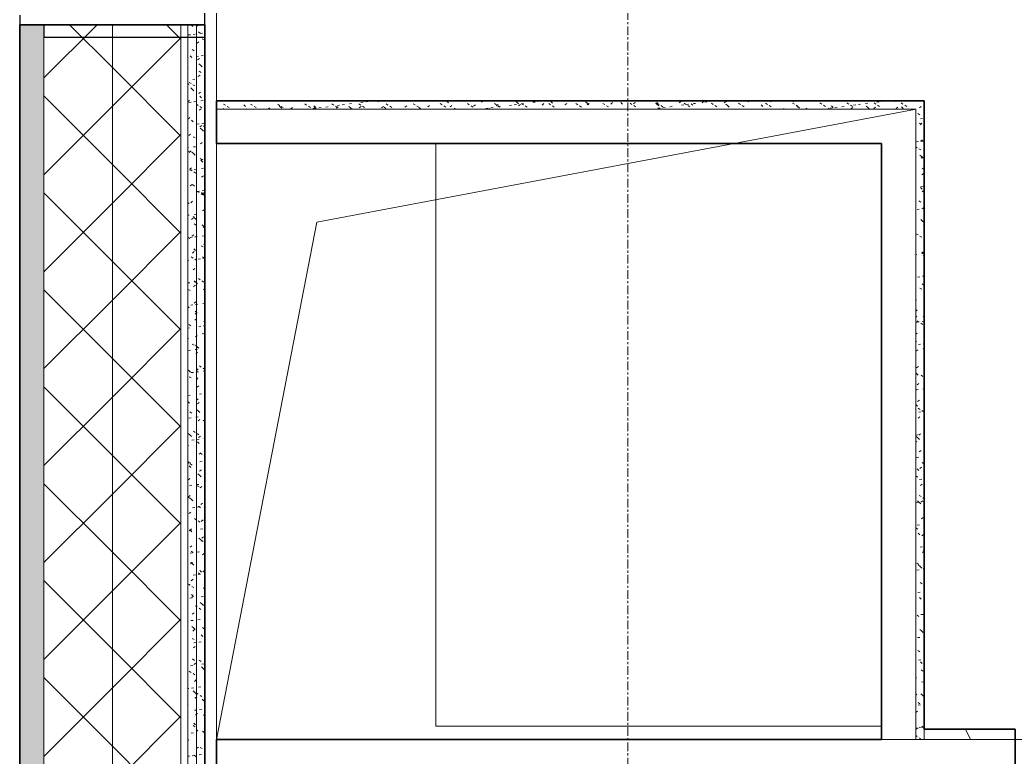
# Model space of a CAD drawing. Header units: millimetres. Extents: x -4948 to 42228, y -4856 to 69378.
# Drawn here: x -1153 to 299, y 26317 to 27392 of the extents above; entities that cross this region are included whole.
import ezdxf

# ---------------------------------------------------------------- set-up
doc = ezdxf.new("R2010")
doc.units = ezdxf.units.MM
doc.linetypes.add('Линия сетки', pattern=[22.225, 12.7, -3.175, 3.175, -3.175])
for name, color, linetype, lineweight in [('A-DETL-THIN', 151, 'Continuous', 13), ('A-FLOR', 192, 'Continuous', 13), ('A-GLAZ-CWMG', 51, 'Continuous', 9), ('A-WALL', 113, 'Continuous', 13), ('A-WALL-PATT', 111, 'Continuous', 13), ('I-WALL', 2, 'Continuous', 13), ('S-GRID', 1, 'Continuous', 30)]:
    doc.layers.add(name, color=color, linetype=linetype, lineweight=lineweight)

# ---------------------------------------------------------------- blocks, each defined once
blk = doc.blocks.new('27ELB-RD-AR-0000-BIM_rvt-1-1 этаж отм_ _0_000 лотки')
at = {"layer": 'A-WALL-PATT', "lineweight": 9}
blk.add_hatch(color=252, dxfattribs=at).paths.add_polyline_path([(-1153.2, 25324.1), (-1118.2, 25324.1), (-1118.2, 27385.1), (-1153.2, 27385.1), (-1153.2, 25862.1)], flags=0)
at = {"layer": 'A-DETL-THIN', "color": 252, "lineweight": 9}
for q in [(152.1, 27261.4), (-866.1, 26342.1)]:
    blk.add_line((-720.1, 27097), q, dxfattribs=at)
at = {"layer": 'A-FLOR', "color": 252, "lineweight": 9}
for p, q in [((-866.1, 27417.1), (-866.1, 27274.2)), ((298.9, 26342.1), (1898.9, 26342.1))]:
    blk.add_line(p, q, dxfattribs=at)
at = {"layer": 'A-GLAZ-CWMG', "color": 252, "lineweight": 25, "extrusion": (0, 0, -1)}
for p, q in [((-883.2, 27367.1), (-883.2, 27417.1)), ((-1153.2, 27399.1), (-1153.2, 27385.1)), ((-1153.2, 27385.1), (-1118.2, 27385.1)), ((-1118.2, 27385.1), (-1118.2, 27367.1)), ((-1118.2, 27367.1), (-883.2, 27367.1))]:
    blk.add_line(p, q, dxfattribs=at)
at = {"layer": 'A-WALL', "color": 252, "lineweight": 35}
for p, q in [((-1153.2, 27385.1), (-1153.2, 25324.1)), ((-883.2, 27385.1), (-1153.2, 27385.1)), ((-883.2, 26142.1), (-883.2, 27385.1))]:
    blk.add_line(p, q, dxfattribs=at)
at = {"layer": 'A-WALL', "color": 252, "lineweight": 9}
for p, q in [((-1118.2, 25324.1), (-1118.2, 27385.1)), ((-1018.2, 25324.1), (-1018.2, 27385.1)), ((-918.2, 25324.1), (-918.2, 27385.1)), ((-908.2, 25324.1), (-908.2, 27385.1)), ((-895.7, 26142.1), (-895.7, 27385.1)), ((-866.1, 27261.7), (103.9, 27261.7)), ((103.9, 27261.7), (153.9, 27261.7)), ((153.9, 27261.7), (153.9, 26342.1)), ((166.4, 26357.1), (166.4, 26342.1)), ((103.9, 26342.1), (153.9, 26342.1)), ((153.9, 26342.1), (166.4, 26342.1)), ((298.9, 26342.1), (166.4, 26342.1)), ((166.4, 26342.1), (298.9, 26342.1))]:
    blk.add_line(p, q, dxfattribs=at)
at = {"layer": 'A-WALL-PATT', "color": 252, "linetype": 'Continuous', "lineweight": 9}
for p, q in [((-1118.2, 27307.5), (-1040.6, 27385.1)), ((-1018.2, 27322.5), (-1080.7, 27385.1)), ((-918.2, 27364), (-939.3, 27385.1)), ((-903.8, 27385.1), (-903.4, 27384.7)), ((-903.4, 27384.7), (-903.4, 27384.7)), ((-903.4, 27384.7), (-901, 27382.5)), ((-900.6, 27371), (-897.3, 27371.5)), ((-895.4, 27382.7), (-892.7, 27384.7)), ((-892.4, 27374.6), (-889.9, 27372.3)), ((-890.3, 27372.4), (-886.9, 27372.8)), ((-1018.2, 27266.1), (-918.2, 27366.1)), ((-907.8, 27370.1), (-904.4, 27370.5)), ((-894.6, 27358.2), (-891.9, 27360.3)), ((-887, 27364.7), (-884.2, 27362.9)), ((-901.9, 27348.9), (-899.1, 27347.1)), ((-908.2, 27327.7), (-908.1, 27327.6)), ((-904.5, 27339.6), (-902.1, 27337.3)), ((-896.1, 27338.8), (-895.7, 27338.8)), ((-895.7, 27338.8), (-892.7, 27339.2)), ((-893.8, 27333.7), (-891.1, 27335.8)), ((-891.9, 27328), (-889.5, 27325.9)), ((-888.9, 27339.7), (-885.6, 27340.1)), ((-918.2, 27222.5), (-1018.2, 27322.5)), ((-908.2, 27322.7), (-907.5, 27323.2)), ((-891.7, 27317.1), (-888.8, 27315.3)), ((-889.5, 27325.9), (-889.5, 27325.9)), ((-889.5, 27325.9), (-887.1, 27323.6)), ((-908.2, 27304.3), (-908, 27304.3)), ((-908.2, 27297.6), (-906.7, 27298.8)), ((-906, 27301), (-903.2, 27299.2)), ((-901, 27305.2), (-897.7, 27305.7)), ((-893, 27309.3), (-890.3, 27311.3)), ((-884.4, 27307.4), (-883.2, 27307.6)), ((-904, 27293), (-901.7, 27290.9)), ((-901.7, 27290.9), (-901.7, 27290.9)), ((-901.7, 27290.9), (-899.2, 27288.6)), ((-900.7, 27297.6), (-897.9, 27295.8)), ((-892.2, 27284.8), (-889.5, 27286.8)), ((-1018.2, 27181.1), (-1118.2, 27281.1)), ((-908.2, 27272.5), (-905.9, 27274.3)), ((-906.8, 27271.6), (-903.5, 27272)), ((-899.6, 27272.5), (-896.3, 27273)), ((-895.8, 27269.2), (-895.7, 27269.2)), ((-895.7, 27269.2), (-893, 27267.4)), ((-890.6, 27280.7), (-888.2, 27278.5)), ((-889.3, 27273.9), (-886, 27274.3)), ((-856.2, 27269.3), (-853.4, 27267.5)), ((-841.8, 27273.3), (-840.6, 27274.2)), ((-816.7, 27269.4), (-813.9, 27267.6)), ((-808.5, 27273.7), (-807.9, 27274.2)), ((-777.1, 27269.4), (-774.3, 27267.6)), ((-776, 27273.6), (-775.2, 27274.2)), ((-737.6, 27269.5), (-734.8, 27267.7)), ((-698, 27269.6), (-695.2, 27267.8)), ((-672.5, 27269.5), (-669.2, 27270)), ((-658.5, 27269.7), (-655.7, 27267.9)), ((-655.8, 27271.7), (-652.5, 27272.2)), ((-648.6, 27272.7), (-645.3, 27273.1)), ((-638.3, 27274), (-637.2, 27274.2)), ((-631.8, 27274.2), (-630.2, 27272.8)), ((-618.9, 27269.7), (-616.1, 27267.9)), ((-581.4, 27274.2), (-581, 27273.8)), ((-579.4, 27269.8), (-576.6, 27268)), ((-539.8, 27269.9), (-537, 27268.1)), ((-531.1, 27274.2), (-530.3, 27273.5)), ((-530.3, 27273.5), (-530.3, 27273.5)), ((-530.3, 27273.5), (-527.9, 27271.2)), ((-500.3, 27270), (-497.5, 27268.2)), ((-480.8, 27274.2), (-478.6, 27272.2)), ((-460.7, 27270), (-457.9, 27268.2)), ((-430.3, 27274.1), (-427.9, 27271.9)), ((-427.9, 27271.9), (-427.9, 27271.9)), ((-427.9, 27271.9), (-425.5, 27269.7)), ((-421.5, 27269.7), (-418.2, 27270.1)), ((-421.2, 27270.1), (-418.4, 27268.3)), ((-404.8, 27271.9), (-401.5, 27272.3)), ((-397.6, 27272.9), (-394.3, 27273.3)), ((-391.2, 27267.9), (-388.5, 27269.9)), ((-381.6, 27270.2), (-378.8, 27268.4)), ((-378.7, 27272.9), (-376.2, 27270.7)), ((-358, 27268.3), (-355.3, 27270.3)), ((-342.1, 27270.2), (-339.3, 27268.4)), ((-327.9, 27272.5), (-325.6, 27270.4)), ((-325.6, 27270.4), (-325.6, 27270.4)), ((-325.6, 27270.4), (-323.1, 27268.1)), ((-325.5, 27268.1), (-322.8, 27270.2)), ((-302.5, 27270.3), (-299.7, 27268.5)), ((-291.2, 27269.4), (-288.5, 27271.4)), ((-276.3, 27271.4), (-273.9, 27269.1)), ((-263, 27270.4), (-260.2, 27268.6)), ((-257.9, 27269.8), (-255.3, 27271.8)), ((-225.5, 27271), (-223.2, 27268.8)), ((-225.4, 27269.6), (-222.8, 27271.7)), ((-223.4, 27270.5), (-220.6, 27268.7)), ((-191.1, 27270.9), (-188.5, 27272.9)), ((-183.9, 27270.5), (-181.1, 27268.7)), ((-173.9, 27269.8), (-171.5, 27267.6)), ((-170.5, 27269.9), (-167.2, 27270.3)), ((-157.9, 27271.3), (-155.2, 27273.3)), ((-153.8, 27272.1), (-150.5, 27272.5)), ((-146.6, 27273), (-143.3, 27273.5)), ((-144.3, 27270.6), (-141.5, 27268.8)), ((-125.4, 27271.1), (-122.7, 27273.2)), ((-123.1, 27269.4), (-120.8, 27267.2)), ((-104.8, 27270.7), (-102, 27268.9)), ((-91.1, 27272.4), (-88.7, 27274.2)), ((-65.2, 27270.7), (-62.4, 27268.9)), ((-57.9, 27272.8), (-56, 27274.2)), ((-25.7, 27270.8), (-22.9, 27269)), ((-25.4, 27272.6), (-23.4, 27274.2)), ((8.9, 27273.9), (9.3, 27274.2)), ((13.9, 27270.9), (16.7, 27269.1)), ((53.4, 27271), (56.2, 27269.2)), ((70.2, 27268.7), (73.5, 27269.1)), ((74.7, 27274.1), (74.7, 27274.2)), ((80.5, 27270), (83.8, 27270.5)), ((93, 27271), (95.8, 27269.2)), ((97.2, 27272.2), (100.5, 27272.7)), ((104.4, 27273.2), (107.7, 27273.6)), ((123.4, 27274.2), (124.6, 27273)), ((132.5, 27271.1), (135.3, 27269.3)), ((-1118.2, 27166.1), (-1018.2, 27266.1)), ((-891.4, 27260.3), (-888.7, 27262.4)), ((-890.4, 27265.8), (-887.6, 27264)), ((-856.9, 27261.7), (-855.5, 27262.8)), ((-850.9, 27265.9), (-848, 27264.1)), ((-826.4, 27268), (-824, 27265.8)), ((-824.2, 27261.7), (-823, 27262.6)), ((-811.3, 27266), (-808.5, 27264.2)), ((-791.3, 27261.8), (-788.7, 27263.9)), ((-775.6, 27267.6), (-773.3, 27265.5)), ((-773.3, 27265.5), (-773.3, 27265.5)), ((-773.3, 27265.5), (-770.8, 27263.2)), ((-771.8, 27266), (-768.9, 27264.2)), ((-758.1, 27262.3), (-755.4, 27264.3)), ((-732.2, 27266.1), (-729.4, 27264.3)), ((-725.6, 27262.1), (-722.9, 27264.2)), ((-724.2, 27262.7), (-720.9, 27263.2)), ((-724.1, 27266.5), (-721.6, 27264.2)), ((-717, 27263.7), (-713.7, 27264.1)), ((-706.7, 27265), (-703.4, 27265.5)), ((-692.7, 27266.2), (-689.8, 27264.4)), ((-691.3, 27263.3), (-688.6, 27265.4)), ((-690, 27267.2), (-686.7, 27267.7)), ((-682.8, 27268.2), (-679.5, 27268.6)), ((-673.2, 27266), (-670.9, 27263.9)), ((-670.9, 27263.9), (-670.9, 27263.9)), ((-670.9, 27263.9), (-668.5, 27261.7)), ((-658.1, 27263.8), (-655.4, 27265.8)), ((-653.1, 27266.3), (-650.3, 27264.5)), ((-625.6, 27263.6), (-622.9, 27265.7)), ((-621.7, 27264.9), (-619.2, 27262.7)), ((-613.6, 27266.3), (-610.7, 27264.5)), ((-591.3, 27264.9), (-588.6, 27266.9)), ((-574, 27266.4), (-571.2, 27264.6)), ((-570.8, 27264.5), (-568.5, 27262.3)), ((-568.5, 27262.3), (-568.5, 27262.3)), ((-568.5, 27262.3), (-567.8, 27261.7)), ((-558, 27265.3), (-555.4, 27267.3)), ((-534.5, 27266.5), (-531.6, 27264.7)), ((-525.5, 27265.1), (-522.9, 27267.2)), ((-519.3, 27263.4), (-517.5, 27261.7)), ((-494.9, 27266.5), (-492.1, 27264.7)), ((-491.2, 27266.4), (-488.6, 27268.4)), ((-473.2, 27262.9), (-469.9, 27263.3)), ((-468.5, 27262.9), (-467.1, 27261.7)), ((-466, 27263.9), (-462.7, 27264.3)), ((-458, 27266.8), (-455.3, 27268.8)), ((-455.7, 27265.2), (-452.4, 27265.6)), ((-455.4, 27266.6), (-452.6, 27264.8)), ((-439, 27267.4), (-435.7, 27267.8)), ((-431.8, 27268.4), (-428.5, 27268.8)), ((-425.5, 27266.6), (-422.8, 27268.7)), ((-416.9, 27261.8), (-416.8, 27261.7)), ((-415.8, 27266.7), (-413, 27264.9)), ((-376.3, 27266.8), (-373.5, 27265)), ((-336.7, 27266.8), (-333.9, 27265)), ((-297.2, 27266.9), (-294.4, 27265.1)), ((-257.6, 27267), (-254.8, 27265.2)), ((-223.2, 27268.8), (-223.2, 27268.8)), ((-223.2, 27268.8), (-220.7, 27266.5)), ((-222.2, 27263.1), (-218.8, 27263.5)), ((-218.1, 27267), (-215.3, 27265.2)), ((-215, 27264), (-211.7, 27264.5)), ((-204.7, 27265.4), (-201.4, 27265.8)), ((-188, 27267.6), (-184.7, 27268)), ((-180.8, 27268.5), (-177.5, 27269)), ((-178.5, 27267.1), (-175.7, 27265.3)), ((-139, 27267.2), (-136.2, 27265.4)), ((-120.8, 27267.2), (-120.8, 27267.2)), ((-120.8, 27267.2), (-118.3, 27265)), ((-105, 27261.7), (-104.8, 27261.9)), ((-99.4, 27267.3), (-96.6, 27265.5)), ((-72.3, 27261.7), (-72.3, 27261.7)), ((-71.6, 27268.3), (-69.1, 27266)), ((-59.9, 27267.3), (-57.1, 27265.5)), ((-39.6, 27261.7), (-38, 27262.9)), ((-20.7, 27267.8), (-18.4, 27265.7)), ((-20.3, 27267.4), (-17.5, 27265.6)), ((-18.4, 27265.7), (-18.4, 27265.7)), ((-18.4, 27265.7), (-15.9, 27263.4)), ((-7, 27261.7), (-4.8, 27263.4)), ((19.2, 27267.5), (22, 27265.7)), ((25.7, 27261.7), (27.7, 27263.2)), ((28.8, 27263.2), (32.2, 27263.7)), ((30.8, 27266.7), (33.3, 27264.4)), ((36, 27264.2), (39.3, 27264.6)), ((46.3, 27265.5), (49.6, 27266)), ((58.8, 27267.6), (61.6, 27265.8)), ((59.3, 27262.4), (62, 27264.4)), ((63, 27267.7), (66.4, 27268.2)), ((81.6, 27266.3), (84, 27264.1)), ((84, 27264.1), (84, 27264.1)), ((84, 27264.1), (86.5, 27261.9)), ((92.6, 27262.8), (95.3, 27264.9)), ((98.3, 27267.6), (101.1, 27265.8)), ((125.1, 27262.7), (127.7, 27264.7)), ((133.2, 27265.2), (135.7, 27262.9)), ((137.9, 27267.7), (140.7, 27265.9)), ((157.1, 27255.4), (160, 27253.6)), ((159.4, 27263.9), (162, 27265.9)), ((-908.2, 27251.9), (-907.9, 27251.7)), ((-907.7, 27247.8), (-905.1, 27249.8)), ((-902.8, 27245.7), (-900.3, 27243.5)), ((-895.1, 27240.2), (-891.8, 27240.7)), ((-887.9, 27241.2), (-884.6, 27241.6)), ((159.2, 27241.3), (161.7, 27239)), ((160.2, 27239.4), (162.8, 27241.5)), ((160.6, 27247.7), (163.9, 27248.1)), ((-890.6, 27235.9), (-887.9, 27237.9)), ((-890.2, 27234.2), (-887.8, 27232)), ((-887.8, 27232), (-887.8, 27232)), ((-887.8, 27232), (-885.3, 27229.7)), ((-885.5, 27237.4), (-883.2, 27235.9)), ((-1018.2, 27124.7), (-918.2, 27224.7)), ((-906.9, 27223.3), (-904.3, 27225.3)), ((-900.4, 27221.7), (-897.6, 27219.9)), ((-889.8, 27211.4), (-887.1, 27213.4)), ((154.8, 27214.1), (158.1, 27214.5)), ((161, 27215), (163.6, 27217)), ((162, 27215), (165.3, 27215.4)), ((-908.2, 27205.6), (-907.1, 27205.8)), ((-908.2, 27201.3), (-906.6, 27200.3)), ((-906.1, 27198.8), (-903.5, 27200.9)), ((-902.3, 27199.2), (-900, 27197)), ((-900.1, 27206.7), (-896.8, 27207.1)), ((-900, 27197), (-900, 27197)), ((-900, 27197), (-897.5, 27194.7)), ((-883.4, 27208.9), (-883.2, 27208.9)), ((153.9, 27207), (155.9, 27205.7)), ((158.4, 27204.1), (161.2, 27202.3)), ((-890.2, 27189.9), (-887.4, 27188.1)), ((-889, 27186.9), (-886.3, 27189)), ((-888.9, 27186.9), (-886.4, 27184.6)), ((159.7, 27194.7), (162.1, 27192.6)), ((161.8, 27190.5), (164.4, 27192.5)), ((162.1, 27192.6), (162.1, 27192.6)), ((162.1, 27192.6), (164.6, 27190.3)), ((-918.2, 27081.1), (-1018.2, 27181.1)), ((-905.9, 27173.1), (-902.6, 27173.5)), ((-905.3, 27174.4), (-902.7, 27176.4)), ((-904.6, 27173.8), (-901.7, 27171.9)), ((-899.2, 27170.3), (-896.4, 27168.5)), ((-898.7, 27174), (-895.7, 27174.4)), ((-895.7, 27174.4), (-895.4, 27174.4)), ((-888.4, 27175.4), (-885.1, 27175.8)), ((162.6, 27166), (165.2, 27168.1)), ((163.3, 27175.7), (166.1, 27173.9)), ((-888.2, 27162.5), (-885.5, 27164.5)), ((-1018.2, 27039.7), (-1118.2, 27139.7)), ((-908.2, 27139.9), (-907.5, 27140)), ((-904.5, 27149.9), (-901.9, 27151.9)), ((-901.1, 27151.9), (-898.6, 27149.6)), ((-894.3, 27141.9), (-891.5, 27140.1)), ((-894.2, 27141.7), (-890.9, 27142.2)), ((-888.9, 27138.5), (-886.1, 27136.7)), ((-888.4, 27140.3), (-886.1, 27138.2)), ((-887.4, 27138), (-884.7, 27140)), ((-887, 27142.7), (-883.7, 27143.1)), ((153.9, 27148.2), (154.5, 27148.3)), ((161, 27147.5), (163.5, 27145.2)), ((161.5, 27149.2), (164.9, 27149.6)), ((163.4, 27141.5), (166, 27143.6)), ((-1118.2, 27024.7), (-1018.2, 27124.7)), ((-908.2, 27125.5), (-906.4, 27124.4)), ((-903.7, 27125.4), (-901.1, 27127.5)), ((-886.1, 27138.2), (-886.1, 27138.2)), ((-886.1, 27138.2), (-883.6, 27135.9)), ((158.6, 27128.1), (161.5, 27126.3)), ((-886.6, 27113.5), (-883.9, 27115.6)), ((-884, 27110.1), (-883.2, 27109.6)), ((155.8, 27115.5), (159.1, 27116)), ((162.9, 27116.5), (166.2, 27116.9)), ((164.2, 27117.1), (166.4, 27118.7)), ((-908.2, 27107), (-906.2, 27107.3)), ((-902.9, 27101), (-900.3, 27103)), ((-900.6, 27105.3), (-898.2, 27103.2)), ((-899.1, 27108.2), (-895.8, 27108.6)), ((-898.2, 27103.2), (-898.2, 27103.2)), ((-898.2, 27103.2), (-895.8, 27100.9)), ((161.5, 27100.9), (163.8, 27098.7)), ((163.8, 27098.7), (163.8, 27098.7)), ((163.8, 27098.7), (166.3, 27096.5)), ((-1018.2, 26983.3), (-918.2, 27083.3)), ((-899, 27094.4), (-896.1, 27092.6)), ((-887.2, 27093), (-884.7, 27090.8)), ((-885.8, 27089), (-883.2, 27091)), ((153.9, 27082.4), (154.1, 27082.4)), ((154.5, 27080.2), (157.3, 27078.4)), ((165, 27092.6), (166.4, 27093.7)), ((-908.2, 27066.1), (-907.9, 27065.9)), ((-908, 27074.9), (-905.2, 27073.1)), ((-904.9, 27074.5), (-901.6, 27075)), ((-902.1, 27076.5), (-899.5, 27078.5)), ((-897.8, 27075.5), (-895.7, 27075.8)), ((-895.7, 27075.8), (-894.4, 27075.9)), ((-887.4, 27076.8), (-884.1, 27077.3)), ((-885, 27064.6), (-883.2, 27066)), ((159.9, 27076.8), (162.7, 27075)), ((165.8, 27068.1), (166.4, 27068.6)), ((-901.3, 27052), (-898.7, 27054)), ((-899.3, 27058), (-896.9, 27055.8)), ((-888.7, 27062.6), (-885.9, 27060.8)), ((153.9, 27061.7), (154.1, 27061.5)), ((162.7, 27053.6), (165.2, 27051.3)), ((-918.2, 26939.7), (-1018.2, 27039.7)), ((-908.2, 27041.2), (-906.6, 27041.4)), ((-903.1, 27046.5), (-900.3, 27044.7)), ((-897.7, 27043.1), (-895.7, 27041.7)), ((-895.7, 27041.7), (-894.9, 27041.3)), ((-893.2, 27043.2), (-889.9, 27043.6)), ((-886.7, 27046.5), (-884.3, 27044.3)), ((-886.1, 27044.1), (-883.2, 27044.5)), ((-884.3, 27044.3), (-884.3, 27044.3)), ((-884.3, 27044.3), (-883.2, 27043.2)), ((-884.2, 27040.1), (-883.2, 27040.9)), ((153.9, 27049.5), (155.5, 27049.7)), ((162.5, 27050.7), (165.8, 27051.1)), ((164.8, 27048.4), (166.4, 27047.4)), ((-900.5, 27027.5), (-897.9, 27029.6)), ((-908.2, 27008.3), (-905.2, 27008.7)), ((-898.8, 27011.5), (-896.5, 27009.3)), ((-898.2, 27009.7), (-895.7, 27010)), ((-896.5, 27009.3), (-896.5, 27009.3)), ((-896.5, 27009.3), (-895.7, 27008.6)), ((-895.7, 27010), (-894.9, 27010.1)), ((-895.7, 27008.6), (-894, 27007)), ((-892.8, 27014.7), (-890, 27012.9)), ((-887.5, 27011.3), (-884.6, 27009.5)), ((-883.4, 27015.6), (-883.2, 27015.8)), ((156.7, 27017), (160, 27017.4)), ((163.9, 27018), (166.4, 27018.3)), ((-1018.2, 26898.3), (-1118.2, 26998.3)), ((-907.7, 26998.9), (-904.9, 26997.1)), ((-899.7, 27003.1), (-897.1, 27005.1)), ((-885.4, 26999.2), (-883.2, 26997.1)), ((160.1, 27000.9), (162.9, 26999.1)), ((163.2, 27007), (165.6, 27004.9)), ((165.6, 27004.9), (165.6, 27004.9)), ((165.6, 27004.9), (166.4, 27004.1)), ((-1118.2, 26883.3), (-1018.2, 26983.3)), ((-898.9, 26978.6), (-896.3, 26980.6)), ((-886.5, 26978.3), (-883.2, 26978.8)), ((153.9, 26983.7), (154.5, 26984.2)), ((153.9, 26983.8), (155, 26983.9)), ((153.9, 26979.6), (153.9, 26979.5)), ((-908.2, 26973.9), (-906.2, 26972)), ((-904, 26976), (-900.7, 26976.4)), ((-897.6, 26964.2), (-895.7, 26962.4)), ((-897.5, 26967.1), (-895.7, 26965.9)), ((-896.8, 26977), (-895.7, 26977.1)), ((-895.7, 26977.1), (-893.5, 26977.4)), ((-895.7, 26965.9), (-894.7, 26965.3)), ((153.9, 26969.5), (155.9, 26967.6)), ((-898.1, 26954.1), (-895.7, 26956)), ((-895.7, 26962.4), (-895.1, 26961.9)), ((-895.7, 26956), (-895.5, 26956.2)), ((-884.9, 26952.6), (-883.2, 26951)), ((153.9, 26958.6), (155.3, 26959.7)), ((153.9, 26950.9), (156.4, 26951.2)), ((156, 26952.9), (158.8, 26951.1)), ((161.3, 26949.5), (164.2, 26947.7)), ((163.4, 26952.1), (166.4, 26952.5)), ((164.5, 26959.7), (166.4, 26958)), ((-1018.2, 26841.8), (-918.2, 26941.8)), ((-908.2, 26942.6), (-905.7, 26942.9)), ((-906.5, 26947.6), (-903.7, 26945.8)), ((-892.3, 26944.7), (-889, 26945.1)), ((-887.2, 26935.3), (-884.4, 26933.5)), ((-885.1, 26945.6), (-883.2, 26945.9)), ((153.9, 26933.6), (156.1, 26935.3)), ((-908.2, 26927.7), (-907.3, 26926.9)), ((-897.3, 26929.7), (-895.7, 26930.9)), ((-895.7, 26930.9), (-894.7, 26931.7)), ((153.9, 26923.3), (154.8, 26922.5)), ((166.2, 26921.1), (166.4, 26921.1)), ((-907.6, 26909.8), (-904.3, 26910.2)), ((-901.6, 26919.2), (-898.8, 26917.4)), ((-897.3, 26911.1), (-895.7, 26911.3)), ((-897.1, 26917.6), (-895.7, 26916.3)), ((-896.2, 26915.8), (-895.7, 26915.4)), ((-895.7, 26916.3), (-894.8, 26915.5)), ((-895.7, 26915.4), (-893.4, 26914)), ((-895.7, 26911.3), (-893.9, 26911.6)), ((-895.7, 26905.9), (-893.9, 26907.2)), ((-894.8, 26915.5), (-894.8, 26915.5)), ((-894.8, 26915.5), (-892.3, 26913.2)), ((154.2, 26908.7), (156.9, 26910.8)), ((157.7, 26918.5), (161, 26918.9)), ((164.8, 26919.4), (166.4, 26919.6)), ((164.9, 26913.2), (166.4, 26911.9)), ((-918.2, 26798.3), (-1018.2, 26898.3)), ((-896.5, 26905.2), (-895.7, 26905.9)), ((-883.7, 26905.3), (-883.2, 26904.8)), ((153.9, 26903.8), (154.2, 26903.6)), ((-908.2, 26881.6), (-906.9, 26880.5)), ((-906.9, 26880.5), (-906.9, 26880.5)), ((-906.9, 26880.5), (-904.4, 26878.2)), ((-903.1, 26877.5), (-899.7, 26877.9)), ((-895.9, 26878.4), (-895.7, 26878.5)), ((-895.7, 26880.8), (-893.1, 26882.8)), ((-895.7, 26880.7), (-895.7, 26880.8)), ((-895.7, 26878.5), (-892.6, 26878.9)), ((-891.3, 26887.4), (-888.5, 26885.6)), ((-886, 26884), (-883.2, 26882.2)), ((-885.6, 26879.8), (-883.2, 26880.1)), ((153.9, 26885.1), (156, 26885.4)), ((153.9, 26877.2), (155.1, 26876)), ((155, 26884.3), (157.7, 26886.3)), ((-906.3, 26871.6), (-903.4, 26869.8)), ((-895.9, 26870.3), (-895.7, 26870.2)), ((-895.7, 26870.2), (-893.4, 26868.1)), ((155.1, 26876), (155.1, 26876)), ((155.1, 26876), (157.6, 26873.8)), ((161.6, 26873.6), (164.4, 26871.8)), ((166.2, 26865.9), (166.4, 26865.7)), ((-1018.2, 26756.8), (-1118.2, 26856.8)), ((-894.9, 26856.2), (-892.3, 26858.3)), ((-883.2, 26858.8), (-883.2, 26858.7)), ((153.9, 26853.2), (155.4, 26852.2)), ((154, 26852.2), (157.4, 26852.7)), ((155.8, 26859.8), (158.5, 26861.8)), ((164.4, 26853.6), (166.4, 26853.9)), ((-1118.2, 26741.8), (-1018.2, 26841.8)), ((-908, 26844), (-904.7, 26844.4)), ((-908, 26835.3), (-905.5, 26833.1)), ((-896, 26839.8), (-895.7, 26839.6)), ((-895.7, 26839.6), (-893.2, 26838)), ((-894.1, 26831.8), (-891.5, 26833.8)), ((-891.3, 26846.1), (-888, 26846.6)), ((-884.2, 26847.1), (-883.2, 26847.2)), ((156.6, 26835.3), (159.3, 26837.4)), ((-908.2, 26822.3), (-907.6, 26821.9)), ((-905, 26820.3), (-902.2, 26818.5)), ((-895.4, 26823.8), (-893, 26821.6)), ((-893, 26821.6), (-893, 26821.6)), ((-893, 26821.6), (-890.5, 26819.3)), ((154, 26830.9), (156.5, 26828.6)), ((157.5, 26825.7), (160.3, 26823.9)), ((158.6, 26820), (161.9, 26820.4)), ((162.8, 26822.2), (165.6, 26820.4)), ((165.7, 26820.9), (166.4, 26821)), ((-906.6, 26811.3), (-903.3, 26811.7)), ((-896.3, 26812.6), (-895.7, 26812.7)), ((-895.7, 26812.7), (-893, 26813)), ((-893.3, 26807.3), (-890.7, 26809.3)), ((-885.7, 26808), (-883.2, 26806.4)), ((157.4, 26810.9), (160.1, 26812.9)), ((-1018.2, 26700.4), (-918.2, 26800.4)), ((-908.2, 26795.9), (-907.8, 26796.2)), ((-900.1, 26791.9), (-897.3, 26790.1)), ((-907.5, 26788.8), (-905.2, 26786.6)), ((-905.2, 26786.6), (-905.2, 26786.6)), ((-905.2, 26786.6), (-902.7, 26784.3)), ((-902.1, 26779), (-898.8, 26779.4)), ((-894.9, 26779.9), (-891.6, 26780.3)), ((-894.8, 26788.5), (-891.9, 26786.7)), ((-894.1, 26776.5), (-891.6, 26774.2)), ((-892.5, 26782.8), (-889.9, 26784.9)), ((-884.6, 26781.3), (-883.2, 26781.5)), ((153.9, 26786.5), (156.9, 26786.9)), ((153.9, 26777.4), (155.6, 26776.3)), ((154.5, 26784.3), (156.9, 26782.2)), ((156.9, 26782.2), (156.9, 26782.2)), ((156.9, 26782.2), (159.3, 26779.9)), ((158.2, 26786.4), (160.9, 26788.4)), ((-908.2, 26770.8), (-907, 26771.7)), ((159, 26761.9), (161.7, 26764)), ((-918.2, 26656.8), (-1018.2, 26756.8)), ((-908.2, 26745.8), (-906.2, 26747.3)), ((-891.7, 26758.4), (-889.1, 26760.4)), ((-890.4, 26747.6), (-887.1, 26748.1)), ((-889.9, 26760.1), (-887, 26758.3)), ((-884.5, 26756.7), (-883.2, 26755.8)), ((-883.2, 26748.6), (-883.2, 26748.6)), ((155, 26753.7), (158.3, 26754.2)), ((163.1, 26746.3), (165.9, 26744.5)), ((165.3, 26755.1), (166.4, 26755.2)), ((-907.1, 26745.4), (-903.8, 26745.9)), ((-906.3, 26741.5), (-903.8, 26739.2)), ((-904.8, 26744.3), (-902, 26742.5)), ((-890.9, 26733.9), (-888.3, 26735.9)), ((155.8, 26737), (158.2, 26734.8)), ((159.8, 26737.5), (162.5, 26739.5)), ((-908.1, 26720.7), (-905.4, 26722.8)), ((-893.6, 26729.9), (-891.3, 26727.8)), ((-891.3, 26727.8), (-891.3, 26727.8)), ((-891.3, 26727.8), (-888.8, 26725.5)), ((154, 26726.8), (156.9, 26725)), ((159.5, 26721.4), (162.9, 26721.9)), ((-1018.2, 26615.4), (-1118.2, 26715.4)), ((-905.7, 26712.7), (-902.4, 26713.2)), ((-895.4, 26714.1), (-892.1, 26714.5)), ((-894.5, 26712.5), (-891.7, 26710.7)), ((-890.1, 26709.4), (-887.5, 26711.5)), ((160.6, 26713), (163.3, 26715)), ((-1118.2, 26600.4), (-1018.2, 26700.4)), ((-908.2, 26695.9), (-906.1, 26694.6)), ((-907.3, 26696.3), (-904.6, 26698.3)), ((-905.8, 26694.9), (-903.4, 26692.8)), ((-903.6, 26693), (-900.7, 26691.2)), ((-903.4, 26692.8), (-903.4, 26692.8)), ((-903.4, 26692.8), (-901, 26690.5)), ((154.5, 26687.9), (157.9, 26688.3)), ((156.3, 26690.5), (158.6, 26688.3)), ((158.6, 26688.3), (158.6, 26688.3)), ((158.6, 26688.3), (161.1, 26686.1)), ((158.9, 26698.4), (161.8, 26696.6)), ((161.4, 26688.5), (164.1, 26690.6)), ((164.3, 26695), (166.4, 26693.6)), ((-906.5, 26671.8), (-903.8, 26673.8)), ((-901.2, 26680.4), (-897.8, 26680.9)), ((-894, 26681.4), (-890.7, 26681.8)), ((-892.4, 26682.6), (-889.9, 26680.4)), ((-889.3, 26684.9), (-886.7, 26687)), ((-884.3, 26680.7), (-883.2, 26680)), ((-883.7, 26682.7), (-883.2, 26682.8)), ((-898.6, 26664.6), (-895.8, 26662.8)), ((-893.3, 26661.2), (-890.5, 26659.4)), ((-888.5, 26660.5), (-885.9, 26662.5)), ((162.2, 26664), (164.9, 26666.1)), ((-1018.2, 26559), (-918.2, 26659)), ((-906.1, 26646.9), (-902.8, 26647.3)), ((-905.7, 26647.3), (-903, 26649.4)), ((-904.5, 26647.6), (-902.1, 26645.4)), ((-889.5, 26649.1), (-886.1, 26649.5)), ((154.3, 26650.8), (157.1, 26649)), ((155.9, 26655.2), (159.2, 26655.6)), ((166.2, 26656.6), (166.4, 26656.6)), ((-891.9, 26636.1), (-889.5, 26633.9)), ((-889.5, 26633.9), (-889.5, 26633.9)), ((-889.5, 26633.9), (-887.1, 26631.6)), ((-888.4, 26632.8), (-885.6, 26631)), ((-887.7, 26636), (-885.1, 26638)), ((157.5, 26643.2), (160, 26640.9)), ((163, 26639.6), (165.7, 26641.6)), ((-904.9, 26622.9), (-902.2, 26624.9)), ((-903.3, 26617.1), (-900.5, 26615.3)), ((-894.4, 26615.6), (-891.1, 26616)), ((160.5, 26622.9), (163.8, 26623.4)), ((163.8, 26615.1), (166.4, 26617.1)), ((164.5, 26619), (166.4, 26617.8)), ((-918.2, 26515.4), (-1018.2, 26615.4)), ((-904.8, 26614.2), (-901.4, 26614.6)), ((-904, 26601.1), (-901.7, 26598.9)), ((-886.9, 26611.5), (-884.3, 26613.6)), ((-904.1, 26598.4), (-901.4, 26600.4)), ((-901.7, 26598.9), (-901.7, 26598.9)), ((-901.7, 26598.9), (-899.2, 26596.6)), ((-890.6, 26588.8), (-888.2, 26586.5)), ((-886.1, 26587.1), (-883.5, 26589.1)), ((155.5, 26599.5), (158.3, 26597.7)), ((155.5, 26589.4), (158.8, 26589.8)), ((158, 26596.6), (160.3, 26594.5)), ((160.3, 26594.5), (160.3, 26594.5)), ((160.3, 26594.5), (162.8, 26592.2)), ((164.6, 26590.6), (166.4, 26592)), ((-1018.2, 26474), (-1118.2, 26574)), ((-903.3, 26573.9), (-900.6, 26576)), ((-900.2, 26581.9), (-896.9, 26582.4)), ((-893.1, 26582.9), (-889.7, 26583.3)), ((-893, 26585.2), (-890.2, 26583.4)), ((-1118.2, 26459), (-1018.2, 26559)), ((-907.4, 26569.1), (-904.6, 26567.3)), ((-902.1, 26565.7), (-899.2, 26563.9)), ((-885.3, 26562.6), (-883.2, 26564.3)), ((160.4, 26571.1), (163.2, 26569.3)), ((165.4, 26566.2), (166.4, 26566.9)), ((165.8, 26567.7), (166.4, 26567.3)), ((-905.2, 26548.4), (-901.9, 26548.8)), ((-902.8, 26553.8), (-900.3, 26551.5)), ((-902.5, 26549.5), (-899.8, 26551.5)), ((-888.5, 26550.6), (-885.2, 26551)), ((156.9, 26556.7), (160.2, 26557.1)), ((159.2, 26549.3), (161.7, 26547.1)), ((-897.2, 26537.3), (-895.7, 26536.4)), ((-895.7, 26536.4), (-894.3, 26535.5)), ((-891.8, 26533.9), (-889, 26532.1)), ((-890.2, 26542.2), (-887.8, 26540.1)), ((-887.8, 26540.1), (-887.8, 26540.1)), ((-887.8, 26540.1), (-885.3, 26537.8)), ((-884.5, 26538.1), (-883.2, 26539.2)), ((166.2, 26541.7), (166.4, 26541.8)), ((-1018.2, 26417.6), (-918.2, 26517.6)), ((-908.2, 26515.1), (-907.7, 26515.2)), ((-903.8, 26515.7), (-900.5, 26516.1)), ((-901.7, 26525), (-899, 26527)), ((-893.5, 26517), (-890.2, 26517.5)), ((-883.7, 26513.7), (-883.2, 26514.1)), ((155.8, 26523.5), (158.6, 26521.7)), ((161.4, 26524.4), (164.8, 26524.8)), ((-902.3, 26507.2), (-900, 26505.1)), ((-900.9, 26500.5), (-898.2, 26502.6)), ((-900, 26505.1), (-900, 26505.1)), ((-900, 26505.1), (-897.5, 26502.8)), ((-886.9, 26505.5), (-884.1, 26503.7)), ((159.7, 26502.8), (162.1, 26500.6)), ((162.1, 26500.6), (162.1, 26500.6)), ((162.1, 26500.6), (164.6, 26498.4)), ((-901.8, 26489.8), (-899, 26488)), ((-888.9, 26494.9), (-886.4, 26492.7)), ((156.4, 26490.9), (159.7, 26491.3)), ((166, 26491.7), (166.4, 26491.5)), ((-918.2, 26374), (-1018.2, 26474)), ((-900.1, 26476), (-897.4, 26478.1)), ((-899.3, 26483.4), (-896, 26483.8)), ((-892.1, 26484.3), (-888.8, 26484.8)), ((153.9, 26474.2), (154.5, 26473.8)), ((157, 26472.2), (159.8, 26470.4)), ((-908.2, 26468.5), (-908, 26468.4)), ((-901.1, 26459.9), (-898.6, 26457.7)), ((-891.6, 26458), (-888.7, 26456.2)), ((153.9, 26457.6), (154, 26457.7)), ((153.9, 26457), (154.1, 26457.2)), ((157.8, 26458.2), (161.1, 26458.6)), ((-906, 26441.9), (-903.1, 26440.1)), ((-904.3, 26449.9), (-900.9, 26450.3)), ((-899.3, 26451.6), (-896.6, 26453.6)), ((-888.4, 26448.4), (-886.1, 26446.2)), ((-887.6, 26452.1), (-884.2, 26452.5)), ((-886.1, 26446.2), (-886.1, 26446.2)), ((-886.1, 26446.2), (-883.6, 26443.9)), ((161, 26455.5), (163.5, 26453.2)), ((161.9, 26443.8), (164.7, 26442)), ((-1018.2, 26332.6), (-1118.2, 26432.6)), ((-900.6, 26438.4), (-897.8, 26436.6)), ((-898.5, 26427.1), (-895.8, 26429.1)), ((153.9, 26431.9), (154.9, 26432.7)), ((-1118.2, 26317.6), (-1018.2, 26417.6)), ((-908.2, 26416.5), (-906.7, 26416.7)), ((-902.9, 26417.2), (-899.6, 26417.6)), ((-900.6, 26413.4), (-898.2, 26411.2)), ((-892.6, 26418.5), (-889.2, 26419)), ((162.4, 26425.9), (165.7, 26426.3)), ((-898.2, 26411.2), (-898.2, 26411.2)), ((-898.2, 26411.2), (-895.8, 26408.9)), ((-897.7, 26402.6), (-895.7, 26404.2)), ((-895.7, 26410.1), (-895.7, 26410)), ((-895.7, 26410), (-892.9, 26408.3)), ((-895.7, 26404.2), (-895, 26404.7)), ((-890.3, 26406.6), (-887.5, 26404.8)), ((-887.2, 26401.1), (-884.7, 26398.8)), ((153.9, 26406.8), (155.7, 26408.2)), ((161.5, 26408.9), (163.8, 26406.8)), ((163.8, 26406.8), (163.8, 26406.8)), ((163.8, 26406.8), (166.3, 26404.5)), ((-908.2, 26392.7), (-907.8, 26392.5)), ((-898.3, 26384.9), (-895.7, 26385.2)), ((-895.7, 26385.2), (-895, 26385.3)), ((-891.2, 26385.8), (-887.8, 26386.3)), ((153.9, 26381.7), (156.5, 26383.8)), ((157.2, 26396.2), (160.1, 26394.4)), ((157.4, 26392.3), (160.7, 26392.8)), ((-1018.2, 26276.2), (-918.2, 26376.2)), ((-908.2, 26374.2), (-907.9, 26373.9)), ((-896.9, 26378.2), (-895.7, 26379.1)), ((-895.7, 26379.1), (-894.2, 26380.2)), ((-885.4, 26378.3), (-883.2, 26376.8)), ((153.9, 26369.8), (154.1, 26369.5)), ((-900.4, 26362.5), (-897.5, 26360.7)), ((-899.3, 26366.1), (-896.9, 26363.8)), ((-895.7, 26354), (-893.4, 26355.7)), ((-886.7, 26354.5), (-884.3, 26352.4)), ((153.9, 26359), (154.9, 26359.1)), ((154.7, 26357.2), (157.3, 26359.3)), ((158.7, 26359.6), (162.1, 26360.1)), ((162.7, 26361.6), (165.2, 26359.4)), ((233.8, 26342.1), (226.3, 26357.1)), ((-908.2, 26342.2), (-906.5, 26341.2)), ((-903.3, 26351.3), (-900, 26351.8)), ((-896.1, 26353.7), (-895.7, 26354)), ((-886.6, 26353.5), (-883.3, 26354)), ((-884.3, 26352.4), (-884.3, 26352.4)), ((-884.3, 26352.4), (-883.2, 26351.3)), ((153.9, 26347.9), (155.9, 26346.5)), ((158.5, 26344.9), (161.3, 26343.1)), ((-918.2, 26232.6), (-1018.2, 26332.6)), ((-895.3, 26329.2), (-892.6, 26331.3)), ((-890.1, 26330.7), (-887.3, 26328.9)), ((-908.2, 26319.3), (-907.9, 26319.5)), ((-908.2, 26317.8), (-905.8, 26318.1)), ((-901.9, 26318.6), (-898.6, 26319.1)), ((-898.8, 26319.5), (-896.5, 26317.4)), ((-896.5, 26317.4), (-896.5, 26317.4)), ((-896.5, 26317.4), (-895.7, 26316.6)), ((-891.6, 26320), (-888.3, 26320.4))]:
    blk.add_line(p, q, dxfattribs=at)
at = {"layer": 'I-WALL', "color": 252, "lineweight": 35}
for p, q in [((103.9, 27274.2), (-866.1, 27274.2)), ((-866.1, 27274.2), (-866.1, 27211.7)), ((153.9, 27274.2), (103.9, 27274.2)), ((166.4, 27274.2), (153.9, 27274.2)), ((166.4, 26357.1), (166.4, 27274.2)), ((-866.1, 27211.7), (103.9, 27211.7)), ((103.9, 27211.7), (103.9, 26342.1)), ((298.9, 26357.1), (166.4, 26357.1)), ((298.9, 26342.1), (298.9, 26357.1)), ((103.9, 26342.1), (-866.1, 26342.1)), ((-866.1, 26342.1), (-866.1, 26142.1)), ((298.9, 26142.1), (298.9, 26342.1))]:
    blk.add_line(p, q, dxfattribs=at)
blk = doc.blocks.new('27ELB-RD-KR2-0000-BIM_rvt-1-1 этаж отм_ _0_000 лотки')
at = {"layer": 'A-FLOR', "color": 252, "lineweight": 15}
for p, q in [((-866.1, 27211.7), (-866.1, 26342.1)), ((-546.1, 26361.7), (-546.1, 27211.7)), ((103.9, 26361.7), (-546.1, 26361.7))]:
    blk.add_line(p, q, dxfattribs=at)
at = {"layer": 'S-GRID', "color": 252, "linetype": 'Линия сетки', "lineweight": 9}
blk.add_line((-266.1, -4856.4), (-266.1, 68377.9), dxfattribs=at)

msp = doc.modelspace()

# ---------------------------------------------------------------- block references
at = {"lineweight": 5}
for name in ['27ELB-RD-KR2-0000-BIM_rvt-1-1 этаж отм_ _0_000 лотки', '27ELB-RD-AR-0000-BIM_rvt-1-1 этаж отм_ _0_000 лотки']:
    msp.add_blockref(name, (0, 0), dxfattribs=at)

doc.saveas('drawing.dxf')
